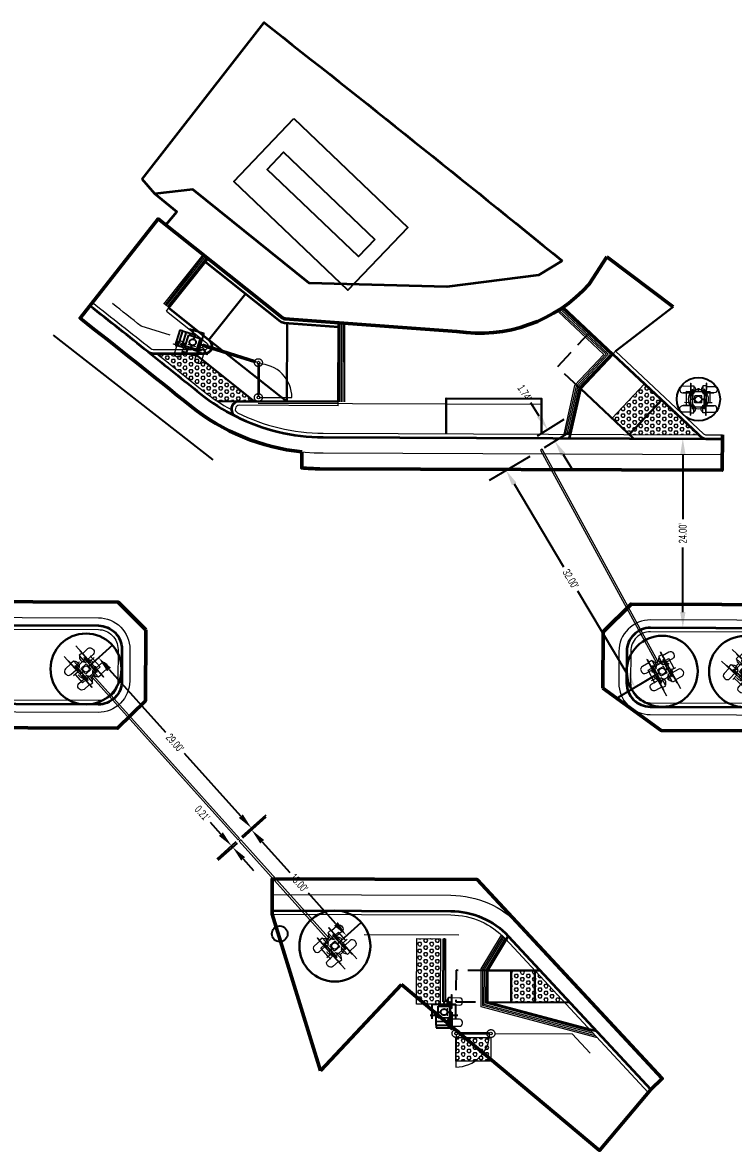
# Model space of a CAD drawing. Extents: x 6427214 to 6444634, y 1882940 to 1890436.
# Drawn here: x 6431542.2 to 6431632.4, y 1887891.4 to 1888034.3 of the extents above; entities that cross this region are included whole.
import ezdxf
from ezdxf.lldxf.tags import DXFTag

# ---------------------------------------------------------------- set-up
doc = ezdxf.new("R2010")
doc.units = 0
doc.header["$LTSCALE"] = 20
doc.header["$MEASUREMENT"] = 0
for name, pattern in [('0', [2, 1, 0, 1]), ('DASHED2', [0.375, 0.25, -0.125]), ('HIDDEN2', [0.1875, 0.125, -0.0625])]:
    doc.linetypes.add(name, pattern=pattern)
doc.layers.add('$_VPORT-1', color=11, linetype='Continuous', plot=False)
for name, color, linetype, lineweight, plot in [('00_GID_Arm FDN', 7, 'DASHED2', 13, False), ('00_GID_Ped Gate FDN', 7, 'DASHED2', 13, False), ('C-ROAD_4.5 ft Offset', 210, 'Continuous', 30, False)]:
    doc.layers.add(name, color=color, linetype=linetype, lineweight=lineweight, plot=plot)
for name, color, linetype, lineweight in [('00_GID_Gate Details', 4, 'Continuous', 13), ('00_GID_Ped Swing Gate', 4, 'Continuous', 13), ('C-ROAD-CURB', 3, 'Continuous', 35), ('C-ROAD-CURB RAMP', 3, 'Continuous', 30), ('C-ROAD-CURB RAMP GROVES', 1, 'Continuous', 0), ('C-ROAD-EG', 3, 'Continuous', 20), ('C-ROAD-FENC', 2, 'METRO FENCELINE1', 20), ('C-ROAD-TRUNCATED DOME', 2, 'Continuous', 13), ('C-SAWCUT & JOIN', 50, 'Continuous', 50), ('VF-TOPO-CONC-TBWK-LINE-', 82, 'Continuous', 35)]:
    doc.layers.add(name, color=color, linetype=linetype, lineweight=lineweight)
for name, color, linetype in [('C-GATE-ARM', 3, '0'), ('C-GATE-SWING', 2, '0'), ('C-ROAD-CURB-RAMP-DETL', 1, 'HIDDEN2'), ('C-SGNL-HS', 3, 'Continuous'), ('C-SGNL-HS-FNC', 2, 'FENCELINE2'), ('P-SIGEQ-POLES', 3, 'Continuous')]:
    doc.layers.add(name, color=color, linetype=linetype)
doc.styles.add('Arial Narrow', font='ARIALN.TTF', dxfattribs={"width": 0.8, "height": 1})
doc.styles.get("Standard").update_dxf_attribs({"font": 'arial.ttf'})
doc.linetypes.add('FENCELINE2', pattern='A,0.25,-0.1,[132,ltypeshp.shx,S=0.1,R=0,X=-0.1,Y=0],-0.1,1', length=1.45)
doc.linetypes.add('METRO FENCELINE1', pattern='A,0.125,-0.05,[133,ltypeshp.shx,S=0.025,R=0,X=-0.05,Y=0],0.125', length=0.3)
tags = doc.linetypes.add('METRO FENCELINE3', pattern='A,0.125,-0.025,["X",Standard,S=0.05,R=0,X=-0.023,Y=-0.025],-0.025,0.125', length=0.3).pattern_tags.tags
tags[6] = DXFTag(74, 10)
doc.dimstyles.new('DIM-20', dxfattribs={"dimscale": 20, "dimtxt": 1, "dimasz": 0.1, "dimexe": 0.125, "dimexo": 0.025, "dimgap": 0.03, "dimtad": 0, "dimzin": 0, "dimdsep": 46, "dimtxsty": 'Arial Narrow', "dimcen": 0.04, "dimclrd": 256, "dimclre": 256, "dimclrt": 256, "dimaunit": 1, "dimadec": 3, "dimazin": 2, "dimtfac": 1, "dimtofl": 0, "dimtmove": 0, "dimatfit": 3, "dimfxl": 1, "dimtfillclr": 256, "dimtolj": 1, "dimtzin": 0, "dimlwd": -1, "dimlwe": -1, "dimarcsym": 0})
pattern_1 = [(0, (0, 0), (0, 0.433012701892), [0.25, -0.5]), (120, (0, 0), (-0.375, -0.216506350946), [0.25, -0.5]), (60, (0.25, 0), (-0.375, 0.216506350946), [0.25, -0.5])]

# ---------------------------------------------------------------- blocks, each defined once
blk = doc.blocks.new('*D735')
at = {"layer": '$_VPORT-1', "transparency": 16777216}
for p, q in [((6431626.19, 1887981.6), (6431628.45, 1887981.6)), ((6431625.95, 1887979.6), (6431625.95, 1887971.4)), ((6431625.95, 1887959.6), (6431625.95, 1887967.8)), ((6431626.09, 1887957.6), (6431628.45, 1887957.6))]:
    blk.add_line(p, q, dxfattribs=at)
for points in [[(6431625.62, 1887979.6), (6431626.29, 1887979.6), (6431625.95, 1887981.6)], [(6431625.62, 1887959.6), (6431626.29, 1887959.6), (6431625.95, 1887957.6)]]:
    blk.add_solid(points, dxfattribs=at)
at = {"layer": 'Defpoints', "color": 0, "transparency": 16777216}
for p in [(6431625.69, 1887981.6), (6431625.59, 1887957.6), (6431625.95, 1887957.6)]:
    blk.add_point(p, dxfattribs=at)
at = {"layer": '$_VPORT-1', "transparency": 16777216, "insert": (6431625.95, 1887969.6), "char_height": 1, "attachment_point": 5, "rotation": 90, "style": 'Arial Narrow'}
blk.add_mtext("\\A1;24.00'", dxfattribs=at)
blk = doc.blocks.new('*D754')
at = {"layer": '$_VPORT-1', "transparency": 16777216}
for p, q in [((6431606.54, 1887979.35), (6431601.4, 1887976.29)), ((6431604.57, 1887975.85), (6431610.81, 1887965.36)), ((6431618.89, 1887951.79), (6431612.65, 1887962.28)), ((6431622.91, 1887951.85), (6431617.76, 1887948.79))]:
    blk.add_line(p, q, dxfattribs=at)
for points in [[(6431604.86, 1887976.02), (6431604.28, 1887975.68), (6431603.55, 1887977.57)], [(6431619.17, 1887951.96), (6431618.6, 1887951.62), (6431619.91, 1887950.07)]]:
    blk.add_solid(points, dxfattribs=at)
at = {"layer": 'Defpoints', "color": 0, "transparency": 16777216}
for p in [(6431606.97, 1887979.61), (6431603.55, 1887977.57), (6431623.34, 1887952.11)]:
    blk.add_point(p, dxfattribs=at)
at = {"layer": '$_VPORT-1', "transparency": 16777216, "insert": (6431611.73, 1887963.82), "char_height": 1, "attachment_point": 5, "rotation": 300.7553, "style": 'Arial Narrow'}
blk.add_mtext("\\A1;32.00'", dxfattribs=at)
blk = doc.blocks.new('*U960')
at = {"layer": '00_GID_Arm FDN', "ltscale": 0.25}
blk.add_circle((0, 0), 1.25, dxfattribs=at)
at = {"layer": '00_GID_Gate Details'}
for p, q in [((29, 0.12), (1.3, 0.12)), ((29, -0.13), (29, 0.12)), ((1.3, -0.13), (29, -0.13))]:
    blk.add_line(p, q, dxfattribs=at)
for points in [[(-1.75, 0.95), (-1.75, 1.91, -0.414235), (-1.33, 2.33), (-1.19, 2.33, -0.41414), (-0.77, 1.91), (-0.77, 0.95)], [(1.75, 0.95), (1.75, 1.91, 0.414235), (1.33, 2.33), (1.19, 2.33, 0.41414), (0.77, 1.91), (0.77, 0.95)], [(-1.75, 0.48, 0.509158), (-0.77, 0.48, 2.513902)], [(1.75, 0.48, -0.509158), (0.77, 0.48, -2.513902)], [(-1.75, -0.48, -0.509158), (-0.77, -0.48, -2.513902)], [(-1.75, -1), (-1.75, -1.91, 0.414235), (-1.33, -2.33), (-1.19, -2.33, 0.41414), (-0.77, -1.91), (-0.77, -1)], [(1.75, -0.48, 0.509158), (0.77, -0.48, 2.513902)], [(1.75, -1), (1.75, -1.91, -0.414235), (1.33, -2.33), (1.19, -2.33, -0.41414), (0.77, -1.91), (0.77, -1)]]:
    blk.add_lwpolyline(points, format="xyb", dxfattribs=at)
for points in [[(-0.88, 1.5), (-0.4, 1.5)], [(-0.4, 1.75), (-0.4, 1)], [(-0.4, 1.5), (1, 1.5)], [(1, 1.5), (1, -1.5)], [(-3.05, 1), (0, 1), (0, 0.4)], [(-2.25, 1), (-2.25, 0.95)], [(-2.25, 0.95), (-0.28, 0.95)], [(-2.24, 1), (-0.28, 1)], [(-1.85, 0.95), (-1.85, 0.48), (-0.67, 0.48), (-0.67, 0.67)], [(-0.07, 0.8), (-1.22, 0.8), (-1.22, 0.72), (-0.07, 0.72)], [(-0.67, 0.76), (-0.67, 0.95)], [(-0.45, 0.45), (0.45, 0.45)], [(-0.45, -0.45), (-0.45, 0.45)], [(-0.28, 0.95), (-0.28, 1)], [(0.07, 0.8), (1.22, 0.8), (1.22, 0.72), (0.07, 0.72)], [(0.28, 0.95), (0.28, 1)], [(2.25, 1), (0.28, 1)], [(2.25, 0.95), (0.28, 0.95)], [(0.45, -0.45), (0.45, 0.45)], [(1.85, 0.95), (1.85, 0.48), (0.67, 0.48), (0.67, 0.67)], [(0.67, 0.76), (0.67, 0.95)], [(1, 0), (1.3, 0)], [(1.3, -0.12), (1.3, 0.12)], [(2.25, 1), (2.25, 0.95)], [(0, -0.4), (0, -1), (-3.05, -1)], [(-2.25, -1), (-2.25, -0.95)], [(-2.25, -0.95), (-0.44, -0.96)], [(-2.25, -1), (-0.44, -1)], [(-1.85, -0.95), (-1.85, -0.48), (-0.67, -0.48), (-0.67, -0.67)], [(-0.07, -0.8), (-1.22, -0.8), (-1.22, -0.72), (-0.07, -0.72)], [(-0.67, -0.76), (-0.67, -0.95)], [(-0.45, -0.45), (0.45, -0.45)], [(-0.44, -0.96), (-0.44, -1)], [(-0.4, -1), (-0.4, -1.75)], [(0.07, -0.8), (1.22, -0.8), (1.22, -0.72), (0.07, -0.72)], [(0.28, -0.95), (0.28, -1)], [(2.25, -0.95), (0.28, -0.95)], [(2.25, -1), (0.28, -1)], [(1.85, -0.95), (1.85, -0.48), (0.67, -0.48), (0.67, -0.67)], [(0.67, -0.76), (0.67, -0.95)], [(2.25, -1), (2.25, -0.95)], [(-0.4, -1.5), (1, -1.5)]]:
    blk.add_lwpolyline(points, dxfattribs=at)
blk.add_lwpolyline([(1, 0.75), (1, -0.75, -0.414214), (0.75, -1), (-0.75, -1, -0.414214), (-1, -0.75), (-1, 0.75, -0.414214), (-0.75, 1), (0.75, 1, -0.414214)], format="xyb", close=True, dxfattribs=at)
for centre, radius in [((0, 0), 0.4), ((0, 0.76), 0.0779), ((0, -0.76), 0.0779)]:
    blk.add_circle(centre, radius, dxfattribs=at)
for points in [[(-0.04, 0.45), (-0.04, 0.45), (-0.04, 0.7), (-0.04, 0.7)], [(0.04, 0.45), (0.04, 0.45), (0.04, 0.7), (0.04, 0.7)], [(-0.04, -0.45), (-0.04, -0.45), (-0.04, -0.7), (-0.04, -0.7)], [(0.04, -0.45), (0.04, -0.45), (0.04, -0.7), (0.04, -0.7)]]:
    blk.add_open_spline(points, degree=3, dxfattribs=at)
at = {"layer": 'C-ROAD_4.5 ft Offset'}
blk.add_circle((0, 0), 4.5, dxfattribs=at)
blk = doc.blocks.new('*U958')
at = {"layer": '00_GID_Arm FDN', "ltscale": 0.25}
blk.add_circle((0, 0), 1.25, dxfattribs=at)
at = {"layer": '00_GID_Gate Details'}
for p, q in [((32, 0.12), (1.3, 0.12)), ((32, -0.13), (32, 0.12)), ((1.3, -0.13), (32, -0.13))]:
    blk.add_line(p, q, dxfattribs=at)
for points in [[(-1.75, 0.95), (-1.75, 1.91, -0.414235), (-1.33, 2.33), (-1.19, 2.33, -0.41414), (-0.77, 1.91), (-0.77, 0.95)], [(1.75, 0.95), (1.75, 1.91, 0.414235), (1.33, 2.33), (1.19, 2.33, 0.41414), (0.77, 1.91), (0.77, 0.95)], [(-1.75, 0.48, 0.509158), (-0.77, 0.48, 2.513902)], [(1.75, 0.48, -0.509158), (0.77, 0.48, -2.513902)], [(-1.75, -0.48, -0.509158), (-0.77, -0.48, -2.513902)], [(-1.75, -1), (-1.75, -1.91, 0.414235), (-1.33, -2.33), (-1.19, -2.33, 0.41414), (-0.77, -1.91), (-0.77, -1)], [(1.75, -0.48, 0.509158), (0.77, -0.48, 2.513902)], [(1.75, -1), (1.75, -1.91, -0.414235), (1.33, -2.33), (1.19, -2.33, -0.41414), (0.77, -1.91), (0.77, -1)]]:
    blk.add_lwpolyline(points, format="xyb", dxfattribs=at)
for points in [[(-0.88, 1.5), (-0.4, 1.5)], [(-0.4, 1.75), (-0.4, 1)], [(-0.4, 1.5), (1, 1.5)], [(1, 1.5), (1, -1.5)], [(-3.05, 1), (0, 1), (0, 0.4)], [(-2.25, 1), (-2.25, 0.95)], [(-2.25, 0.95), (-0.28, 0.95)], [(-2.24, 1), (-0.28, 1)], [(-1.85, 0.95), (-1.85, 0.48), (-0.67, 0.48), (-0.67, 0.67)], [(-0.07, 0.8), (-1.22, 0.8), (-1.22, 0.72), (-0.07, 0.72)], [(-0.67, 0.76), (-0.67, 0.95)], [(-0.45, 0.45), (0.45, 0.45)], [(-0.45, -0.45), (-0.45, 0.45)], [(-0.28, 0.95), (-0.28, 1)], [(0.07, 0.8), (1.22, 0.8), (1.22, 0.72), (0.07, 0.72)], [(0.28, 0.95), (0.28, 1)], [(2.25, 1), (0.28, 1)], [(2.25, 0.95), (0.28, 0.95)], [(0.45, -0.45), (0.45, 0.45)], [(1.85, 0.95), (1.85, 0.48), (0.67, 0.48), (0.67, 0.67)], [(0.67, 0.76), (0.67, 0.95)], [(1, 0), (1.3, 0)], [(1.3, -0.12), (1.3, 0.12)], [(2.25, 1), (2.25, 0.95)], [(0, -0.4), (0, -1), (-3.05, -1)], [(-2.25, -1), (-2.25, -0.95)], [(-2.25, -0.95), (-0.44, -0.96)], [(-2.25, -1), (-0.44, -1)], [(-1.85, -0.95), (-1.85, -0.48), (-0.67, -0.48), (-0.67, -0.67)], [(-0.07, -0.8), (-1.22, -0.8), (-1.22, -0.72), (-0.07, -0.72)], [(-0.67, -0.76), (-0.67, -0.95)], [(-0.45, -0.45), (0.45, -0.45)], [(-0.44, -0.96), (-0.44, -1)], [(-0.4, -1), (-0.4, -1.75)], [(0.07, -0.8), (1.22, -0.8), (1.22, -0.72), (0.07, -0.72)], [(0.28, -0.95), (0.28, -1)], [(2.25, -0.95), (0.28, -0.95)], [(2.25, -1), (0.28, -1)], [(1.85, -0.95), (1.85, -0.48), (0.67, -0.48), (0.67, -0.67)], [(0.67, -0.76), (0.67, -0.95)], [(2.25, -1), (2.25, -0.95)], [(-0.4, -1.5), (1, -1.5)]]:
    blk.add_lwpolyline(points, dxfattribs=at)
blk.add_lwpolyline([(1, 0.75), (1, -0.75, -0.414214), (0.75, -1), (-0.75, -1, -0.414214), (-1, -0.75), (-1, 0.75, -0.414214), (-0.75, 1), (0.75, 1, -0.414214)], format="xyb", close=True, dxfattribs=at)
for centre, radius in [((0, 0), 0.4), ((0, 0.76), 0.0779), ((0, -0.76), 0.0779)]:
    blk.add_circle(centre, radius, dxfattribs=at)
for points in [[(-0.04, 0.45), (-0.04, 0.45), (-0.04, 0.7), (-0.04, 0.7)], [(0.04, 0.45), (0.04, 0.45), (0.04, 0.7), (0.04, 0.7)], [(-0.04, -0.45), (-0.04, -0.45), (-0.04, -0.7), (-0.04, -0.7)], [(0.04, -0.45), (0.04, -0.45), (0.04, -0.7), (0.04, -0.7)]]:
    blk.add_open_spline(points, degree=3, dxfattribs=at)
at = {"layer": 'C-ROAD_4.5 ft Offset'}
blk.add_circle((0, 0), 4.5, dxfattribs=at)
blk = doc.blocks.new('*U968')
for p, q in [((0.08, 2.06), (0.08, 0.06)), ((0.43, 2.06), (0.08, 2.06)), ((0.43, 2.06), (0.43, 0.06)), ((0.43, 2.06), (2.08, 2.06)), ((0.91, 2.06), (0.91, 0.06)), ((1.2, 2.56), (1.68, 2.56)), ((1.33, 0.31), (1.33, 1.81)), ((1.33, 1.81), (2.83, 1.81)), ((1.68, 2.81), (1.68, 2.06)), ((1.68, 2.56), (3.08, 2.56)), ((2.08, 2.06), (2.08, 1.46)), ((2.83, 1.81), (2.83, 0.31)), ((3.08, 2.56), (3.08, -0.44)), ((0.08, 0.06), (0.43, 0.06)), ((2.08, 0.06), (0.43, 0.06)), ((2.83, 0.31), (1.33, 0.31)), ((1.68, 0.06), (1.68, -0.69)), ((2.08, 0.66), (2.08, 0.06)), ((3.08, 1.06), (3.38, 1.06)), ((3.38, 1.19), (11.38, 1.19)), ((3.38, 0.94), (3.38, 1.19)), ((11.38, 0.94), (3.38, 0.94)), ((11.38, 1.19), (11.38, 0.94)), ((1.2, -0.44), (1.68, -0.44)), ((1.68, -0.44), (3.08, -0.44))]:
    blk.add_line(p, q)
blk.add_circle((2.08, 1.06), 0.4)
blk = doc.blocks.new('Swing Gate-flat-3')
at = {"layer": '00_GID_Ped Gate FDN'}
for centre in [(1.25, 0), (5.67, 0.04)]:
    blk.add_circle(centre, 0.5, dxfattribs=at)
at = {"layer": '00_GID_Ped Swing Gate', "flags": 128}
for points in [[(1.53, 0.01), (1.42, 0)], [(5.37, 0.12), (1.61, 0.09)], [(1.25, -0.16), (1.28, -4.25)], [(5.38, -0.05), (1.62, -0.08)]]:
    blk.add_lwpolyline(points, dxfattribs=at)
at = {"layer": '00_GID_Ped Swing Gate'}
for centre, radius in [((1.25, 0), 0.167), ((1.61, 0.01), 0.0833), ((5.37, 0.03), 0.0833), ((5.67, 0.04), 0.167)]:
    blk.add_circle(centre, radius, dxfattribs=at)
blk.add_arc((1.25, 0), 4.25, 270.4264, 0.4264, dxfattribs=at)
blk = doc.blocks.new('*U959')
at = {"layer": '00_GID_Arm FDN', "ltscale": 0.25}
blk.add_circle((0, 0), 1.25, dxfattribs=at)
at = {"layer": '00_GID_Gate Details'}
for p, q in [((18, 0.12), (1.3, 0.12)), ((18, -0.13), (18, 0.12)), ((1.3, -0.13), (18, -0.13))]:
    blk.add_line(p, q, dxfattribs=at)
for points in [[(-1.75, 0.95), (-1.75, 1.91, -0.414235), (-1.33, 2.33), (-1.19, 2.33, -0.41414), (-0.77, 1.91), (-0.77, 0.95)], [(1.75, 0.95), (1.75, 1.91, 0.414235), (1.33, 2.33), (1.19, 2.33, 0.41414), (0.77, 1.91), (0.77, 0.95)], [(-1.75, 0.48, 0.509158), (-0.77, 0.48, 2.513902)], [(1.75, 0.48, -0.509158), (0.77, 0.48, -2.513902)], [(-1.75, -0.48, -0.509158), (-0.77, -0.48, -2.513902)], [(-1.75, -1), (-1.75, -1.91, 0.414235), (-1.33, -2.33), (-1.19, -2.33, 0.41414), (-0.77, -1.91), (-0.77, -1)], [(1.75, -0.48, 0.509158), (0.77, -0.48, 2.513902)], [(1.75, -1), (1.75, -1.91, -0.414235), (1.33, -2.33), (1.19, -2.33, -0.41414), (0.77, -1.91), (0.77, -1)]]:
    blk.add_lwpolyline(points, format="xyb", dxfattribs=at)
for points in [[(-0.88, 1.5), (-0.4, 1.5)], [(-0.4, 1.75), (-0.4, 1)], [(-0.4, 1.5), (1, 1.5)], [(1, 1.5), (1, -1.5)], [(-3.05, 1), (0, 1), (0, 0.4)], [(-2.25, 1), (-2.25, 0.95)], [(-2.25, 0.95), (-0.28, 0.95)], [(-2.24, 1), (-0.28, 1)], [(-1.85, 0.95), (-1.85, 0.48), (-0.67, 0.48), (-0.67, 0.67)], [(-0.07, 0.8), (-1.22, 0.8), (-1.22, 0.72), (-0.07, 0.72)], [(-0.67, 0.76), (-0.67, 0.95)], [(-0.45, 0.45), (0.45, 0.45)], [(-0.45, -0.45), (-0.45, 0.45)], [(-0.28, 0.95), (-0.28, 1)], [(0.07, 0.8), (1.22, 0.8), (1.22, 0.72), (0.07, 0.72)], [(0.28, 0.95), (0.28, 1)], [(2.25, 1), (0.28, 1)], [(2.25, 0.95), (0.28, 0.95)], [(0.45, -0.45), (0.45, 0.45)], [(1.85, 0.95), (1.85, 0.48), (0.67, 0.48), (0.67, 0.67)], [(0.67, 0.76), (0.67, 0.95)], [(1, 0), (1.3, 0)], [(1.3, -0.12), (1.3, 0.12)], [(2.25, 1), (2.25, 0.95)], [(0, -0.4), (0, -1), (-3.05, -1)], [(-2.25, -1), (-2.25, -0.95)], [(-2.25, -0.95), (-0.44, -0.96)], [(-2.25, -1), (-0.44, -1)], [(-1.85, -0.95), (-1.85, -0.48), (-0.67, -0.48), (-0.67, -0.67)], [(-0.07, -0.8), (-1.22, -0.8), (-1.22, -0.72), (-0.07, -0.72)], [(-0.67, -0.76), (-0.67, -0.95)], [(-0.45, -0.45), (0.45, -0.45)], [(-0.44, -0.96), (-0.44, -1)], [(-0.4, -1), (-0.4, -1.75)], [(0.07, -0.8), (1.22, -0.8), (1.22, -0.72), (0.07, -0.72)], [(0.28, -0.95), (0.28, -1)], [(2.25, -0.95), (0.28, -0.95)], [(2.25, -1), (0.28, -1)], [(1.85, -0.95), (1.85, -0.48), (0.67, -0.48), (0.67, -0.67)], [(0.67, -0.76), (0.67, -0.95)], [(2.25, -1), (2.25, -0.95)], [(-0.4, -1.5), (1, -1.5)]]:
    blk.add_lwpolyline(points, dxfattribs=at)
blk.add_lwpolyline([(1, 0.75), (1, -0.75, -0.414214), (0.75, -1), (-0.75, -1, -0.414214), (-1, -0.75), (-1, 0.75, -0.414214), (-0.75, 1), (0.75, 1, -0.414214)], format="xyb", close=True, dxfattribs=at)
for centre, radius in [((0, 0), 0.4), ((0, 0.76), 0.0779), ((0, -0.76), 0.0779)]:
    blk.add_circle(centre, radius, dxfattribs=at)
for points in [[(-0.04, 0.45), (-0.04, 0.45), (-0.04, 0.7), (-0.04, 0.7)], [(0.04, 0.45), (0.04, 0.45), (0.04, 0.7), (0.04, 0.7)], [(-0.04, -0.45), (-0.04, -0.45), (-0.04, -0.7), (-0.04, -0.7)], [(0.04, -0.45), (0.04, -0.45), (0.04, -0.7), (0.04, -0.7)]]:
    blk.add_open_spline(points, degree=3, dxfattribs=at)
at = {"layer": 'C-ROAD_4.5 ft Offset'}
blk.add_circle((0, 0), 4.5, dxfattribs=at)
blk = doc.blocks.new('*U972')
for p, q in [((0.08, 2.06), (0.08, 0.06)), ((0.43, 2.06), (0.08, 2.06)), ((0.43, 2.06), (0.43, 0.06)), ((0.43, 2.06), (2.08, 2.06)), ((0.91, 2.06), (0.91, 0.06)), ((1.2, 2.56), (1.68, 2.56)), ((1.33, 0.31), (1.33, 1.81)), ((1.33, 1.81), (2.83, 1.81)), ((1.68, 2.81), (1.68, 2.06)), ((1.68, 2.56), (3.08, 2.56)), ((2.08, 2.06), (2.08, 1.46)), ((2.83, 1.81), (2.83, 0.31)), ((3.08, 2.56), (3.08, -0.44)), ((0.08, 0.06), (0.43, 0.06)), ((2.08, 0.06), (0.43, 0.06)), ((2.83, 0.31), (1.33, 0.31)), ((1.68, 0.06), (1.68, -0.69)), ((2.08, 0.66), (2.08, 0.06)), ((3.08, 1.06), (3.38, 1.06)), ((3.38, 1.19), (10.38, 1.19)), ((3.38, 0.94), (3.38, 1.19)), ((10.38, 0.94), (3.38, 0.94)), ((10.38, 1.19), (10.38, 0.94)), ((1.2, -0.44), (1.68, -0.44)), ((1.68, -0.44), (3.08, -0.44))]:
    blk.add_line(p, q)
blk.add_circle((2.08, 1.06), 0.4)
blk = doc.blocks.new('*D805')
at = {"layer": '$_VPORT-1', "transparency": 16777216}
for p, q in [((6431550.66, 1887952.73), (6431553.74, 1887955.49)), ((6431553.21, 1887952.33), (6431560.36, 1887944.37)), ((6431569.92, 1887933.73), (6431562.77, 1887941.69)), ((6431570.04, 1887931.15), (6431573.11, 1887933.92))]:
    blk.add_line(p, q, dxfattribs=at)
for points in [[(6431553.46, 1887952.56), (6431552.96, 1887952.11), (6431551.88, 1887953.82)], [(6431570.17, 1887933.96), (6431569.67, 1887933.51), (6431571.25, 1887932.25)]]:
    blk.add_solid(points, dxfattribs=at)
at = {"layer": 'Defpoints', "color": 0, "transparency": 16777216}
for p in [(6431550.29, 1887952.39), (6431571.25, 1887932.25), (6431569.67, 1887930.82)]:
    blk.add_point(p, dxfattribs=at)
at = {"layer": '$_VPORT-1', "transparency": 16777216, "insert": (6431561.56, 1887943.03), "char_height": 1, "attachment_point": 5, "rotation": 311.9295, "style": 'Arial Narrow'}
blk.add_mtext("\\A1;29.00'", dxfattribs=at)
blk = doc.blocks.new('*D806')
at = {"layer": '$_VPORT-1', "transparency": 16777216}
for p, q in [((6431570.18, 1887931), (6431573.14, 1887933.66)), ((6431572.62, 1887930.5), (6431576.12, 1887926.6)), ((6431581.98, 1887920.08), (6431578.48, 1887923.98)), ((6431582.21, 1887917.6), (6431585.17, 1887920.27))]:
    blk.add_line(p, q, dxfattribs=at)
for points in [[(6431572.87, 1887930.72), (6431572.37, 1887930.28), (6431571.28, 1887931.99)], [(6431582.22, 1887920.31), (6431581.73, 1887919.86), (6431583.31, 1887918.6)]]:
    blk.add_solid(points, dxfattribs=at)
at = {"layer": 'Defpoints', "color": 0, "transparency": 16777216}
for p in [(6431569.81, 1887930.66), (6431581.84, 1887917.27), (6431583.31, 1887918.6)]:
    blk.add_point(p, dxfattribs=at)
at = {"layer": '$_VPORT-1', "transparency": 16777216, "insert": (6431577.3, 1887925.29), "char_height": 1, "attachment_point": 5, "rotation": 311.9295, "style": 'Arial Narrow'}
blk.add_mtext("\\A1;18.00'", dxfattribs=at)
blk = doc.blocks.new('*D807')
at = {"layer": '$_VPORT-1', "transparency": 16777216}
for p, q in [((6431567.39, 1887931.46), (6431566.06, 1887932.95)), ((6431569.29, 1887930.49), (6431566.87, 1887928.31)), ((6431569.44, 1887930.33), (6431567.01, 1887928.15)), ((6431570.21, 1887928.33), (6431571.54, 1887926.84))]:
    blk.add_line(p, q, dxfattribs=at)
for points in [[(6431567.64, 1887931.69), (6431567.14, 1887931.24), (6431568.73, 1887929.98)], [(6431570.45, 1887928.55), (6431569.96, 1887928.11), (6431568.87, 1887929.82)]]:
    blk.add_solid(points, dxfattribs=at)
at = {"layer": 'Defpoints', "color": 0, "transparency": 16777216}
for p in [(6431569.67, 1887930.82), (6431569.81, 1887930.66), (6431568.73, 1887929.98)]:
    blk.add_point(p, dxfattribs=at)
at = {"layer": '$_VPORT-1', "transparency": 16777216, "insert": (6431565.03, 1887934.1), "char_height": 1, "attachment_point": 5, "rotation": 311.9295, "style": 'Arial Narrow'}
blk.add_mtext("\\A1;0.21'", dxfattribs=at)
blk = doc.blocks.new('*D811')
at = {"layer": '$_VPORT-1', "transparency": 16777216}
for p, q in [((6431607.75, 1887984.44), (6431606.7, 1887986.14)), ((6431607.51, 1887981.94), (6431610.93, 1887984.07)), ((6431608.43, 1887980.46), (6431611.85, 1887982.59)), ((6431610.79, 1887979.57), (6431611.84, 1887977.87))]:
    blk.add_line(p, q, dxfattribs=at)
for points in [[(6431608.04, 1887984.62), (6431607.47, 1887984.27), (6431608.81, 1887982.74)], [(6431611.07, 1887979.75), (6431610.5, 1887979.4), (6431609.73, 1887981.27)]]:
    blk.add_solid(points, dxfattribs=at)
at = {"layer": 'Defpoints', "color": 0, "transparency": 16777216}
for p in [(6431607.09, 1887981.67), (6431608.81, 1887982.74), (6431608.01, 1887980.2)]:
    blk.add_point(p, dxfattribs=at)
at = {"layer": '$_VPORT-1', "transparency": 16777216, "insert": (6431605.9, 1887987.42), "char_height": 1, "attachment_point": 5, "rotation": 301.9202, "style": 'Arial Narrow'}
blk.add_mtext("\\A1;1.74'", dxfattribs=at)
blk = doc.blocks.new('*U948')
at = {"layer": '00_GID_Arm FDN', "ltscale": 0.25}
blk.add_circle((0, 0), 1.25, dxfattribs=at)
at = {"layer": '00_GID_Gate Details'}
for p, q in [((35, 0.12), (1.3, 0.12)), ((35, -0.13), (35, 0.12)), ((1.3, -0.13), (35, -0.13))]:
    blk.add_line(p, q, dxfattribs=at)
for points in [[(-1.75, 0.95), (-1.75, 1.91, -0.414235), (-1.33, 2.33), (-1.19, 2.33, -0.41414), (-0.77, 1.91), (-0.77, 0.95)], [(1.75, 0.95), (1.75, 1.91, 0.414235), (1.33, 2.33), (1.19, 2.33, 0.41414), (0.77, 1.91), (0.77, 0.95)], [(-1.75, 0.48, 0.509158), (-0.77, 0.48, 2.513902)], [(1.75, 0.48, -0.509158), (0.77, 0.48, -2.513902)], [(-1.75, -0.48, -0.509158), (-0.77, -0.48, -2.513902)], [(-1.75, -1), (-1.75, -1.91, 0.414235), (-1.33, -2.33), (-1.19, -2.33, 0.41414), (-0.77, -1.91), (-0.77, -1)], [(1.75, -0.48, 0.509158), (0.77, -0.48, 2.513902)], [(1.75, -1), (1.75, -1.91, -0.414235), (1.33, -2.33), (1.19, -2.33, -0.41414), (0.77, -1.91), (0.77, -1)]]:
    blk.add_lwpolyline(points, format="xyb", dxfattribs=at)
for points in [[(-0.88, 1.5), (-0.4, 1.5)], [(-0.4, 1.75), (-0.4, 1)], [(-0.4, 1.5), (1, 1.5)], [(1, 1.5), (1, -1.5)], [(-3.05, 1), (0, 1), (0, 0.4)], [(-2.25, 1), (-2.25, 0.95)], [(-2.25, 0.95), (-0.28, 0.95)], [(-2.24, 1), (-0.28, 1)], [(-1.85, 0.95), (-1.85, 0.48), (-0.67, 0.48), (-0.67, 0.67)], [(-0.07, 0.8), (-1.22, 0.8), (-1.22, 0.72), (-0.07, 0.72)], [(-0.67, 0.76), (-0.67, 0.95)], [(-0.45, 0.45), (0.45, 0.45)], [(-0.45, -0.45), (-0.45, 0.45)], [(-0.28, 0.95), (-0.28, 1)], [(0.07, 0.8), (1.22, 0.8), (1.22, 0.72), (0.07, 0.72)], [(0.28, 0.95), (0.28, 1)], [(2.25, 1), (0.28, 1)], [(2.25, 0.95), (0.28, 0.95)], [(0.45, -0.45), (0.45, 0.45)], [(1.85, 0.95), (1.85, 0.48), (0.67, 0.48), (0.67, 0.67)], [(0.67, 0.76), (0.67, 0.95)], [(1, 0), (1.3, 0)], [(1.3, -0.12), (1.3, 0.12)], [(2.25, 1), (2.25, 0.95)], [(0, -0.4), (0, -1), (-3.05, -1)], [(-2.25, -1), (-2.25, -0.95)], [(-2.25, -0.95), (-0.44, -0.96)], [(-2.25, -1), (-0.44, -1)], [(-1.85, -0.95), (-1.85, -0.48), (-0.67, -0.48), (-0.67, -0.67)], [(-0.07, -0.8), (-1.22, -0.8), (-1.22, -0.72), (-0.07, -0.72)], [(-0.67, -0.76), (-0.67, -0.95)], [(-0.45, -0.45), (0.45, -0.45)], [(-0.44, -0.96), (-0.44, -1)], [(-0.4, -1), (-0.4, -1.75)], [(0.07, -0.8), (1.22, -0.8), (1.22, -0.72), (0.07, -0.72)], [(0.28, -0.95), (0.28, -1)], [(2.25, -0.95), (0.28, -0.95)], [(2.25, -1), (0.28, -1)], [(1.85, -0.95), (1.85, -0.48), (0.67, -0.48), (0.67, -0.67)], [(0.67, -0.76), (0.67, -0.95)], [(2.25, -1), (2.25, -0.95)], [(-0.4, -1.5), (1, -1.5)]]:
    blk.add_lwpolyline(points, dxfattribs=at)
blk.add_lwpolyline([(1, 0.75), (1, -0.75, -0.414214), (0.75, -1), (-0.75, -1, -0.414214), (-1, -0.75), (-1, 0.75, -0.414214), (-0.75, 1), (0.75, 1, -0.414214)], format="xyb", close=True, dxfattribs=at)
for centre, radius in [((0, 0), 0.4), ((0, 0.76), 0.0779), ((0, -0.76), 0.0779)]:
    blk.add_circle(centre, radius, dxfattribs=at)
for points in [[(-0.04, 0.45), (-0.04, 0.45), (-0.04, 0.7), (-0.04, 0.7)], [(0.04, 0.45), (0.04, 0.45), (0.04, 0.7), (0.04, 0.7)], [(-0.04, -0.45), (-0.04, -0.45), (-0.04, -0.7), (-0.04, -0.7)], [(0.04, -0.45), (0.04, -0.45), (0.04, -0.7), (0.04, -0.7)]]:
    blk.add_open_spline(points, degree=3, dxfattribs=at)
at = {"layer": 'C-ROAD_4.5 ft Offset'}
blk.add_circle((0, 0), 4.5, dxfattribs=at)
blk = doc.blocks.new('Flashing LIght')
at = {"layer": '$_VPORT-1'}
blk.add_circle((0, 0), 2.75, dxfattribs=at)
for points in [[(-0.99, 1.63), (-2, 1.64, 0.414235), (-2.35, 1.29), (-2.35, 1.17, 0.41414), (-2.01, 0.82), (-1, 0.82)], [(-0.56, 1.63, -0.509158), (-0.56, 0.82, -2.513902)], [(0.57, 1.63, 0.509158), (0.57, 0.81, 2.513902)], [(1.01, 1.63), (2.01, 1.62, -0.414235), (2.36, 1.27), (2.36, 1.16, -0.41414), (2.01, 0.81), (1, 0.81)], [(-1.01, -1.63), (-2.01, -1.62, -0.414235), (-2.36, -1.27), (-2.36, -1.16, -0.41414), (-2.01, -0.81), (-1, -0.81)], [(-0.57, -1.63, 0.509158), (-0.57, -0.81, 2.513902)], [(0.56, -1.63, -0.509158), (0.56, -0.82, -2.513902)], [(0.99, -1.63), (2, -1.64, 0.414235), (2.35, -1.29), (2.35, -1.17, 0.41414), (2.01, -0.82), (1, -0.82)]]:
    blk.add_lwpolyline(points, format="xyb")
for points in [[(-0.99, 2.04), (-1, 0.41)], [(-0.99, 2.04), (-0.95, 2.04)], [(-0.95, 2.04), (-0.96, 0.41)], [(-0.95, 1.72), (-0.56, 1.71), (-0.56, 0.74), (-0.72, 0.74)], [(0.97, 1.71), (0.57, 1.71), (0.57, 0.73), (0.72, 0.73)], [(0.97, 2.03), (0.96, 0.4)], [(1.01, 2.03), (0.97, 2.03)], [(1.01, 2.03), (1, 0.4)], [(-1.5, 1.01), (1.5, 0.99)], [(-1.5, -0.39), (-1.5, 1.01)], [(-0.96, 0.41), (-1, 0.41)], [(-0.8, 0.74), (-0.96, 0.74)], [(-0.8, 0.07), (-0.8, 1.23), (-0.72, 1.23), (-0.72, 0.07)], [(-0.45, -0.45), (-0.45, 0.45)], [(0.45, 0.45), (-0.45, 0.45)], [(0.13, 1.3), (-0.12, 1.3)], [(0, 1), (0.01, 1.3)], [(0.45, -0.45), (0.45, 0.45)], [(0.8, 0.06), (0.81, 1.22), (0.73, 1.22), (0.72, 0.06)], [(0.81, 0.73), (0.96, 0.73)], [(0.96, 0.4), (1, 0.4)], [(1.5, -0.41), (1.5, 0.99)], [(-1.75, -0.39), (-1, -0.4)], [(-1.5, -0.88), (-1.5, -0.39)], [(-1.01, -2.03), (-1, -0.4)], [(-0.96, -0.4), (-1, -0.4)], [(-0.97, -2.03), (-0.96, -0.4)], [(-0.97, -1.71), (-0.57, -1.71), (-0.57, -0.73), (-0.72, -0.73)], [(-0.81, -0.73), (-0.96, -0.73)], [(-0.8, -0.06), (-0.81, -1.22), (-0.73, -1.22), (-0.72, -0.06)], [(0.45, -0.45), (-0.45, -0.45)], [(0.95, -1.72), (0.56, -1.71), (0.56, -0.74), (0.72, -0.74)], [(0.8, -0.07), (0.8, -1.23), (0.72, -1.23), (0.72, -0.07)], [(0.8, -0.74), (0.96, -0.74)], [(0.95, -2.04), (0.96, -0.41)], [(0.96, -0.41), (1, -0.41)], [(0.99, -2.04), (1, -0.41)], [(1, -0.4), (1.75, -0.41)], [(-1.01, -2.03), (-0.97, -2.03)], [(0.99, -2.04), (0.95, -2.04)]]:
    blk.add_lwpolyline(points)
blk.add_lwpolyline([(-0.75, 1), (0.75, 1, -0.414214), (1, 0.75), (1, -0.75, -0.414214), (0.75, -1), (-0.75, -1, -0.414214), (-1, -0.75), (-1, 0.75, -0.414214)], format="xyb", close=True)
for centre, radius in [((0, 0), 1.25), ((0, 0), 1.25), ((-0.76, 0), 0.0779), ((0, 0), 0.4), ((0.76, 0), 0.0779)]:
    blk.add_circle(centre, radius)
for points in [[(-0.99, 1.63), (-0.99, 1.63), (-1.94, 1.64), (-1.94, 1.64)], [(1.01, 1.63), (1.01, 1.63), (1.96, 1.62), (1.96, 1.62)], [(-1, 0.82), (-1, 0.82), (-1.95, 0.82), (-1.95, 0.82)], [(-0.45, 0.04), (-0.45, 0.04), (-0.7, 0.04), (-0.7, 0.04)], [(0.45, 0.04), (0.45, 0.04), (0.7, 0.04), (0.7, 0.04)], [(1, 0.81), (1, 0.81), (1.95, 0.81), (1.95, 0.81)], [(-1, -0.81), (-1, -0.81), (-1.95, -0.81), (-1.95, -0.81)], [(-0.45, -0.04), (-0.45, -0.04), (-0.7, -0.04), (-0.7, -0.04)], [(0.45, -0.04), (0.45, -0.04), (0.7, -0.05), (0.7, -0.05)], [(1, -0.82), (1, -0.82), (1.95, -0.82), (1.95, -0.82)], [(-1.01, -1.63), (-1.01, -1.63), (-1.96, -1.62), (-1.96, -1.62)], [(0.99, -1.63), (0.99, -1.63), (1.94, -1.64), (1.94, -1.64)]]:
    blk.add_open_spline(points, degree=3)
blk = doc.blocks.new('A$C1d95f2b0')
blk.add_blockref('Flashing LIght', (6433927.18, 1885248.67))
blk = doc.blocks.new('A$Cabb8c628')
at = {"layer": '00_GID_Gate Details'}
for points in [[(-1.71, 0.2), (-0.73, 0.2), (-0.73, -0.2), (-1.71, -0.2)], [(-1.22, 0.04), (1.22, 0.04), (1.22, -0.04), (-1.22, -0.04)], [(-0.04, 0.31), (0.04, 0.31), (0.04, 0.06), (-0.04, 0.06)], [(0.73, 0.2), (1.71, 0.2), (1.71, -0.2), (0.73, -0.2)], [(-2.04, -0.19), (-0.41, -0.19), (-0.41, -0.24), (-2.04, -0.24)], [(0.41, -0.2), (2.04, -0.2), (2.04, -0.24), (0.41, -0.24)]]:
    blk.add_lwpolyline(points, close=True, dxfattribs=at)
for points in [[(-1.63, 0.2), (-1.63, -1.24, 0.414235), (-1.28, -1.59), (-1.17, -1.59, 0.41414), (-0.82, -1.24), (-0.82, 0.2, 0.509158)], [(0.82, 0.2), (0.81, -1.25, 0.414235), (1.16, -1.6), (1.28, -1.6, 0.41414), (1.63, -1.25), (1.63, 0.19, 0.509158)]]:
    blk.add_lwpolyline(points, format="xyb", close=True, dxfattribs=at)
blk.add_lwpolyline([(-0.45, 0.31), (0.45, 0.31)], dxfattribs=at)
blk.add_circle((0, 0), 0.0779, dxfattribs=at)

msp = doc.modelspace()

# ---------------------------------------------------------------- hatches: boundary and pattern name
at = {"layer": 'C-ROAD-TRUNCATED DOME'}
h = msp.add_hatch(dxfattribs=at)
h.set_pattern_fill('HEX', color=253, scale=2)
h.set_pattern_definition(pattern_1)
h.paths.add_polyline_path([(6431559.26, 1887992.36), (6431564.088, 1887992.341), (6431571.656, 1887986.311), (6431569.716, 1887986.319), (6431566.965, 1887986.329)])
h = msp.add_hatch(dxfattribs=at)
h.set_pattern_fill('HEX', color=253, scale=2)
h.set_pattern_definition(pattern_1)
h.paths.add_polyline_path([(6431616.98, 1887984.176), (6431619.168, 1887982.124), (6431627.978, 1887982.09), (6431623.272, 1887986.502), (6431621.084, 1887988.553)])
h = msp.add_hatch(dxfattribs=at)
h.set_pattern_fill('HEX', color=253, scale=2)
h.set_pattern_definition([(0, (1.9903, -2.47276), (0, 0.433012701892), [0.25, -0.5]), (120, (1.9903, -2.47276), (-0.375, -0.216506350946), [0.25, -0.5]), (60, (2.2403, -2.47276), (-0.375, 0.216506350946), [0.25, -0.5])])
h.paths.add_polyline_path([(6431592.217, 1887918.218), (6431595.217, 1887918.206), (6431595.184, 1887909.906), (6431592.184, 1887909.918)])
h = msp.add_hatch(dxfattribs=at)
h.set_pattern_fill('HEX', color=253, scale=2)
h.set_pattern_definition(pattern_1)
h.paths.add_polyline_path([(6431604.231, 1887914.162), (6431607.231, 1887914.118), (6431610.935, 1887910.144), (6431604.172, 1887910.163)])
h = msp.add_hatch(dxfattribs=at)
h.set_pattern_fill('HEX', color=253, scale=2)
h.set_pattern_definition(pattern_1)
h.paths.add_polyline_path([(6431597.195, 1887905.698), (6431601.612, 1887905.681), (6431601.6, 1887902.681), (6431597.183, 1887902.698)])

# ---------------------------------------------------------------- linework, layer by layer
at = {"layer": '$_VPORT-1', "flags": 128}
msp.add_lwpolyline([(6431546.12, 1887994.723), (6431566.373, 1887978.891)], dxfattribs=at)
at = {"layer": 'C-ROAD-CURB', "lineweight": 0}
for p, q in [((6431560.473, 1887997.768), (6431560.784, 1887998.159)), ((6431582.239, 1887985.769), (6431582.241, 1887986.269))]:
    msp.add_line(p, q, dxfattribs=at)
at = {"layer": 'C-ROAD-CURB', "flags": 128}
for points in [[(6431565.446, 1888004.023), (6431574.907, 1887996.501, 0.1507514), (6431575.457, 1887996.287), (6431582.278, 1887995.787)], [(6431560.784, 1887998.159), (6431565.877, 1887994.12, -0.7119909), (6431565.251, 1887992.336), (6431558.8, 1887992.362, -0.1685731), (6431558.182, 1887992.579, 0.0012325), (6431550.768, 1887998.446)], [(6431558.182, 1887992.579, -0.0011065), (6431564.813, 1887987.28, 0.0530358), (6431569.264, 1887984.425)], [(6431582.241, 1887986.269), (6431569.716, 1887986.319, 0.7927016), (6431569.264, 1887984.425, 0.1156347), (6431580.364, 1887981.777), (6431628.906, 1887981.586)]]:
    msp.add_lwpolyline(points, format="xyb", dxfattribs=at)
at = {"layer": 'C-ROAD-CURB', "lineweight": 0}
for points in [[(6431560.473, 1887997.768), (6431565.566, 1887993.728, -0.7119909), (6431565.253, 1887992.836), (6431558.802, 1887992.862, -0.1685731), (6431558.493, 1887992.97, 0.0012325), (6431551.077, 1887998.839)], [(6431559.26, 1887992.36, -0.0009787), (6431565.126, 1887987.67, 0.0440856), (6431568.713, 1887985.277)], [(6431617.397, 1887992.695), (6431628.568, 1887982.221, 0.189537), (6431628.908, 1887982.086), (6431630.966, 1887982.078)], [(6431582.239, 1887985.769), (6431569.714, 1887985.819, 0.7927016), (6431569.488, 1887984.872, 0.1156347), (6431580.366, 1887982.277), (6431627.978, 1887982.09)], [(6431573.888, 1887921.302), (6431596.539, 1887921.213, -0.2073067), (6431603.457, 1887918.183), (6431621.555, 1887898.727)]]:
    msp.add_lwpolyline(points, format="xyb", dxfattribs=at)
at = {"layer": 'C-ROAD-CURB'}
for points in [[(6431610.748, 1887998.244), (6431617.071, 1887992.315), (6431612.968, 1887987.938), (6431611.556, 1887981.654)], [(6431617.071, 1887992.315), (6431628.513, 1887981.588)]]:
    msp.add_lwpolyline(points, dxfattribs=at)
at = {"layer": 'C-ROAD-CURB', "lineweight": 0, "flags": 128}
msp.add_lwpolyline([(6431617.397, 1887992.695), (6431617.071, 1887992.315)], dxfattribs=at)
at = {"layer": 'C-ROAD-CURB'}
for points in [[(6431628.226, 1887981.857, 0.189537), (6431628.906, 1887981.586), (6431630.964, 1887981.578)], [(6431573.89, 1887921.802), (6431596.541, 1887921.713, -0.2073067), (6431603.824, 1887918.524), (6431621.878, 1887899.113)]]:
    msp.add_lwpolyline(points, format="xyb", dxfattribs=at)
for points in [[(6431467.09, 1887951.699, -0.1868857), (6431483.955, 1887958.155), (6431551.858, 1887957.888, -0.4142136), (6431554.847, 1887954.877), (6431554.831, 1887950.877, -0.4142136), (6431551.819, 1887947.889), (6431468.424, 1887948.216, -0.6850822)], [(6431647.659, 1887949.245), (6431639.09, 1887957.278, 0.189537), (6431638.41, 1887957.549), (6431621.858, 1887957.614, 0.4142136), (6431618.846, 1887954.626), (6431618.83, 1887950.626, 0.4142136), (6431621.819, 1887947.614), (6431646.971, 1887947.515, 0.6813265)]]:
    msp.add_lwpolyline(points, format="xyb", close=True, dxfattribs=at)
at = {"layer": 'C-ROAD-CURB', "lineweight": 0}
for points in [[(6431467.426, 1887951.329, -0.1868857), (6431483.953, 1887957.655), (6431551.856, 1887957.389, -0.4142136), (6431554.347, 1887954.879), (6431554.331, 1887950.879, -0.4142136), (6431551.821, 1887948.389), (6431468.426, 1887948.716, -0.6850822)], [(6431647.317, 1887948.88), (6431638.748, 1887956.913, 0.189537), (6431638.408, 1887957.049), (6431621.856, 1887957.114, 0.4142136), (6431619.346, 1887954.624), (6431619.33, 1887950.624, 0.4142136), (6431621.821, 1887948.114), (6431646.973, 1887948.015, 0.6813265)]]:
    msp.add_lwpolyline(points, format="xyb", close=True, dxfattribs=at)
at = {"layer": 'C-ROAD-CURB RAMP'}
for p, q in [((6431560.784, 1887998.159), (6431565.759, 1888004.417)), ((6431570.845, 1888000.369), (6431570.847, 1888000.372)), ((6431565.877, 1887994.12), (6431570.534, 1887999.978)), ((6431575.78, 1887996.263), (6431575.741, 1887986.295)), ((6431582.28, 1887996.288), (6431582.241, 1887986.269)), ((6431575.741, 1887986.295), (6431565.877, 1887994.12)), ((6431612.968, 1887987.938), (6431617.071, 1887992.315)), ((6431619.704, 1887981.622), (6431612.968, 1887987.938)), ((6431619.168, 1887982.124), (6431623.272, 1887986.502)), ((6431607.886, 1887914.156), (6431601.201, 1887914.182)), ((6431604.185, 1887910.17), (6431604.201, 1887914.17)), ((6431607.185, 1887910.159), (6431607.201, 1887914.159)), ((6431611.62, 1887910.141), (6431601.185, 1887910.182))]:
    msp.add_line(p, q, dxfattribs=at)
at = {"layer": 'C-ROAD-CURB RAMP', "flags": 128}
for points in [[(6431617.397, 1887992.695), (6431624.72, 1887998.29)], [(6431571.656, 1887986.311), (6431566.965, 1887986.329)], [(6431595.93, 1887982.216), (6431595.94, 1887986.7), (6431608.05, 1887986.66), (6431608.04, 1887982.168)]]:
    msp.add_lwpolyline(points, dxfattribs=at)
at = {"layer": 'C-ROAD-CURB RAMP'}
for points in [[(6431564.088, 1887992.341), (6431571.63, 1887986.311)], [(6431615.026, 1887906.48), (6431601.185, 1887910.182), (6431601.201, 1887914.182), (6431603.824, 1887918.524)]]:
    msp.add_lwpolyline(points, dxfattribs=at)
at = {"layer": 'C-ROAD-CURB RAMP GROVES'}
for p, q in [((6431560.158, 1887998.657), (6431565.133, 1888004.914)), ((6431560.315, 1887998.533), (6431565.289, 1888004.79)), ((6431560.471, 1887998.408), (6431565.446, 1888004.665)), ((6431560.628, 1887998.284), (6431565.602, 1888004.541)), ((6431582.48, 1887996.276), (6431582.441, 1887986.269)), ((6431582.68, 1887996.261), (6431582.641, 1887986.268)), ((6431582.88, 1887996.246), (6431582.841, 1887986.267)), ((6431583.08, 1887996.232), (6431583.041, 1887986.266))]:
    msp.add_line(p, q, dxfattribs=at)
for points in [[(6431610.201, 1887997.66), (6431615.941, 1887992.279), (6431612.235, 1887988.326), (6431610.849, 1887982.157)], [(6431610.338, 1887997.806), (6431616.223, 1887992.288), (6431612.418, 1887988.229), (6431611.054, 1887982.156)], [(6431610.475, 1887997.952), (6431616.506, 1887992.297), (6431612.601, 1887988.132), (6431611.259, 1887982.156)], [(6431610.612, 1887998.098), (6431616.789, 1887992.306), (6431612.784, 1887988.035), (6431611.469, 1887982.177)]]:
    msp.add_lwpolyline(points, dxfattribs=at)
at = {"layer": 'C-ROAD-CURB RAMP GROVES', "flags": 128}
for points in [[(6431615.142, 1887905.621), (6431600.383, 1887909.569), (6431600.402, 1887914.407), (6431602.975, 1887918.666)], [(6431614.886, 1887905.897), (6431600.583, 1887909.722), (6431600.602, 1887914.35), (6431603.123, 1887918.525)], [(6431614.629, 1887906.172), (6431600.784, 1887909.875), (6431600.801, 1887914.294), (6431603.269, 1887918.38)], [(6431614.373, 1887906.448), (6431600.985, 1887910.029), (6431601.001, 1887914.238), (6431603.413, 1887918.231)]]:
    msp.add_lwpolyline(points, dxfattribs=at)
at = {"layer": 'C-ROAD-CURB-RAMP-DETL', "flags": 128}
msp.add_lwpolyline([(6431617.071, 1887992.315), (6431614.137, 1887995.066), (6431610.033, 1887990.689), (6431612.952, 1887987.953)], dxfattribs=at)
at = {"layer": 'C-ROAD-CURB-RAMP-DETL'}
msp.add_lwpolyline([(6431601.201, 1887914.182), (6431597.201, 1887914.198), (6431597.185, 1887910.198), (6431601.185, 1887910.182)], dxfattribs=at)
at = {"layer": 'C-ROAD-EG'}
for points in [[(6431563.561, 1887985.721, 0.1697112), (6431580.356, 1887979.777), (6431630.956, 1887979.578)], [(6431573.898, 1887923.802), (6431596.549, 1887923.713, -0.2073067), (6431605.288, 1887919.886), (6431623.343, 1887900.475)]]:
    msp.add_lwpolyline(points, format="xyb", dxfattribs=at)
msp.add_lwpolyline([(6431630.949, 1887979.578), (6431630.956, 1887979.578)], dxfattribs=at)
for points in [[(6431466.42, 1887952.441, -0.1868857), (6431483.959, 1887959.155), (6431551.862, 1887958.888, -0.4142136), (6431555.847, 1887954.873), (6431555.831, 1887950.873, -0.4142136), (6431551.815, 1887946.889), (6431468.42, 1887947.216, -0.6850822)], [(6431724.33, 1887950.211), (6431724.345, 1887954.211, 0.4142136), (6431720.361, 1887958.227), (6431621.862, 1887958.614, 0.4142136), (6431617.846, 1887954.629), (6431617.83, 1887950.629, 0.4142136), (6431621.815, 1887946.614), (6431720.314, 1887946.227, 0.4142136)]]:
    msp.add_lwpolyline(points, format="xyb", close=True, dxfattribs=at)
msp.add_arc((6430364.345, 1886491.676), 1915.8, 51.247228, 51.783288, dxfattribs=at)
at = {"layer": 'C-ROAD-FENC'}
msp.add_line((6431608.048, 1887985.918), (6431572.133, 1887986.059), dxfattribs=at)
at = {"layer": 'C-ROAD-FENC', "flags": 128}
msp.add_lwpolyline([(6431560.95, 1887994.709), (6431557.277, 1887995.852, 0.0006003), (6431553.661, 1887998.712, 0.0006003)], format="xyb", dxfattribs=at)
for points in [[(6431585.55, 1887918.756), (6431597.55, 1887918.709)], [(6431602.118, 1887906.179), (6431611.928, 1887906.14), (6431614.198, 1887903.699)]]:
    msp.add_lwpolyline(points, dxfattribs=at)
at = {"layer": 'C-ROAD-TRUNCATED DOME', "flags": 128}
for points in [[(6431616.98, 1887984.176), (6431619.168, 1887982.124), (6431627.978, 1887982.09), (6431623.272, 1887986.502), (6431621.084, 1887988.553)], [(6431592.217, 1887918.218), (6431595.217, 1887918.206), (6431595.184, 1887909.906), (6431592.184, 1887909.918)], [(6431597.195, 1887905.698), (6431601.612, 1887905.681), (6431601.6, 1887902.681), (6431597.183, 1887902.698)]]:
    msp.add_lwpolyline(points, close=True, dxfattribs=at)
at = {"layer": 'C-SAWCUT & JOIN'}
for p, q in [((6431573.89, 1887921.302), (6431580.03, 1887901.44)), ((6431580.03, 1887901.44), (6431590.28, 1887912.39))]:
    msp.add_line(p, q, dxfattribs=at)
for points in [[(6431563.561, 1887985.721, 0.002339), (6431549.53, 1887996.875), (6431559.429, 1888009.446), (6431575.219, 1887996.893, 0.1507514), (6431575.493, 1887996.785), (6431597.293, 1887995.195, 0.2556984), (6431614.073, 1888001.18), (6431616.33, 1888004.62)], [(6431563.561, 1887985.721, 0.1438931), (6431577.64, 1887979.924, 0.1438931)], [(6431630.967, 1887982.078), (6431630.934, 1887977.578), (6431579.947, 1887977.778, -0.0199723), (6431577.633, 1887977.88), (6431577.64, 1887979.924)]]:
    msp.add_lwpolyline(points, format="xyb", dxfattribs=at)
for points in [[(6431616.33, 1888004.62), (6431624.72, 1887998.29)], [(6431573.888, 1887921.302), (6431573.906, 1887925.802), (6431599.88, 1887925.7), (6431623.343, 1887900.475), (6431621.878, 1887899.113)], [(6431590.28, 1887912.39), (6431615.394, 1887891.367), (6431621.878, 1887899.113)]]:
    msp.add_lwpolyline(points, dxfattribs=at)
for points in [[(6431557.856, 1887957.35), (6431557.821, 1887948.38), (6431554.293, 1887944.879), (6431463.412, 1887945.236), (6431463.452, 1887955.326), (6431478.734, 1887961.176), (6431554.355, 1887960.879)], [(6431615.828, 1887949.973), (6431615.856, 1887957.123), (6431619.384, 1887960.623), (6431722.854, 1887960.217), (6431726.355, 1887956.689), (6431726.32, 1887947.718), (6431722.791, 1887944.217), (6431623.193, 1887944.608)]]:
    msp.add_lwpolyline(points, close=True, dxfattribs=at)
at = {"layer": 'C-SGNL-HS'}
msp.add_lwpolyline([(6431586.888, 1888006.842), (6431584.817, 1888004.672), (6431573.243, 1888015.72), (6431575.315, 1888017.89)], close=True, dxfattribs=at)
at = {"layer": 'C-SGNL-HS-FNC', "linetype": 'METRO FENCELINE3'}
msp.add_lwpolyline([(6431576.63, 1888022.164), (6431591.097, 1888008.355), (6431583.501, 1888000.398), (6431569.034, 1888014.208)], close=True, dxfattribs=at)
at = {"layer": 'P-SIGEQ-POLES'}
msp.add_circle((6431574.851, 1887918.827), 1, dxfattribs=at)
at = {"layer": 'VF-TOPO-CONC-TBWK-LINE-'}
msp.add_lwpolyline([(6431557.389, 1888014.506), (6431572.88, 1888034.336, -0.0039336), (6431610.644, 1888004.142)], format="xyb", dxfattribs=at)
for points in [[(6431610.644, 1888004.142), (6431607.665, 1888002.299), (6431596.045, 1888000.849), (6431578.587, 1888001.316), (6431563.836, 1888013.184), (6431559.015, 1888012.618), (6431557.389, 1888014.506)], [(6431560.428, 1888008.651), (6431560.44, 1888008.73), (6431561.803, 1888010.348), (6431559.015, 1888012.618)]]:
    msp.add_lwpolyline(points, dxfattribs=at)

# ---------------------------------------------------------------- block references
at = {"layer": '00_GID_Gate Details', "xscale": 1.1}
for p, rotation in [((6431563.596, 1887993.115), 342.4200834649042), ((6431596.417, 1887908.904), 89.695374435547)]:
    msp.add_blockref('A$Cabb8c628', p, dxfattribs=dict(at, rotation=rotation))
at = {"layer": '00_GID_Gate Details'}
msp.add_blockref('A$C1d95f2b0', (-2299.252, 2737.918), dxfattribs=at)
at = {"layer": 'C-GATE-ARM', "color": 10}
for name, p, rotation in [('*U958', (6431623.336, 1887952.108), 118.6309524403318), ('*U960', (6431550.288, 1887952.395), 311.9388720355274), ('*U948', (6431633.773, 1887952.067), 317.4794465857354), ('*U959', (6431581.836, 1887917.271), 131.9388720364079)]:
    msp.add_blockref(name, p, dxfattribs=dict(at, rotation=rotation))
at = {"layer": 'C-GATE-SWING', "color": 220}
for name, p, rotation in [('*U972', (6431561.513, 1887993.419), 342.7229782073774), ('Swing Gate-flat-3', (6431572.126, 1887985.559), 89.39202129438526), ('*U968', (6431596.737, 1887906.82), 89.77579466552224), ('Swing Gate-flat-3', (6431595.951, 1887906.208), 359.3486563857743)]:
    msp.add_blockref(name, p, dxfattribs=dict(at, rotation=rotation))

# ---------------------------------------------------------------- dimensions: what is measured, and where the dimension line sits
at = {"layer": '$_VPORT-1'}
for p1, p2, distance, picture, middle in [((6431608.008, 1887980.198), (6431607.089, 1887981.672), -2.029, '*D811', (6431605.899, 1887987.42)), ((6431623.336, 1887952.108), (6431606.972, 1887979.608), 3.987, '*D754', (6431611.728, 1887963.819)), ((6431550.288, 1887952.395), (6431569.666, 1887930.82), 2.134, '*D805', (6431561.565, 1887943.033)), ((6431569.808, 1887930.662), (6431569.666, 1887930.82), 1.261, '*D807', (6431565.027, 1887934.097)), ((6431569.808, 1887930.662), (6431581.836, 1887917.271), 1.984, '*D806', (6431577.298, 1887925.292))]:
    dim = msp.add_aligned_dim(p1=p1, p2=p2, distance=distance, dimstyle='DIM-20', override={"dimpost": "'"}, dxfattribs=at)
    dim.commit()
    dim.dimension.update_dxf_attribs({"geometry": picture, "text_midpoint": middle})
dim = msp.add_linear_dim(base=(6431625.953, 1887957.599), p1=(6431625.687, 1887981.599), p2=(6431625.593, 1887957.599), angle=90, dimstyle='DIM-20', override={"dimpost": "'"}, dxfattribs=at)
dim.commit()
dim.dimension.update_dxf_attribs({"geometry": '*D735', "text_midpoint": (6431625.953, 1887969.599)})

doc.saveas('drawing.dxf')
